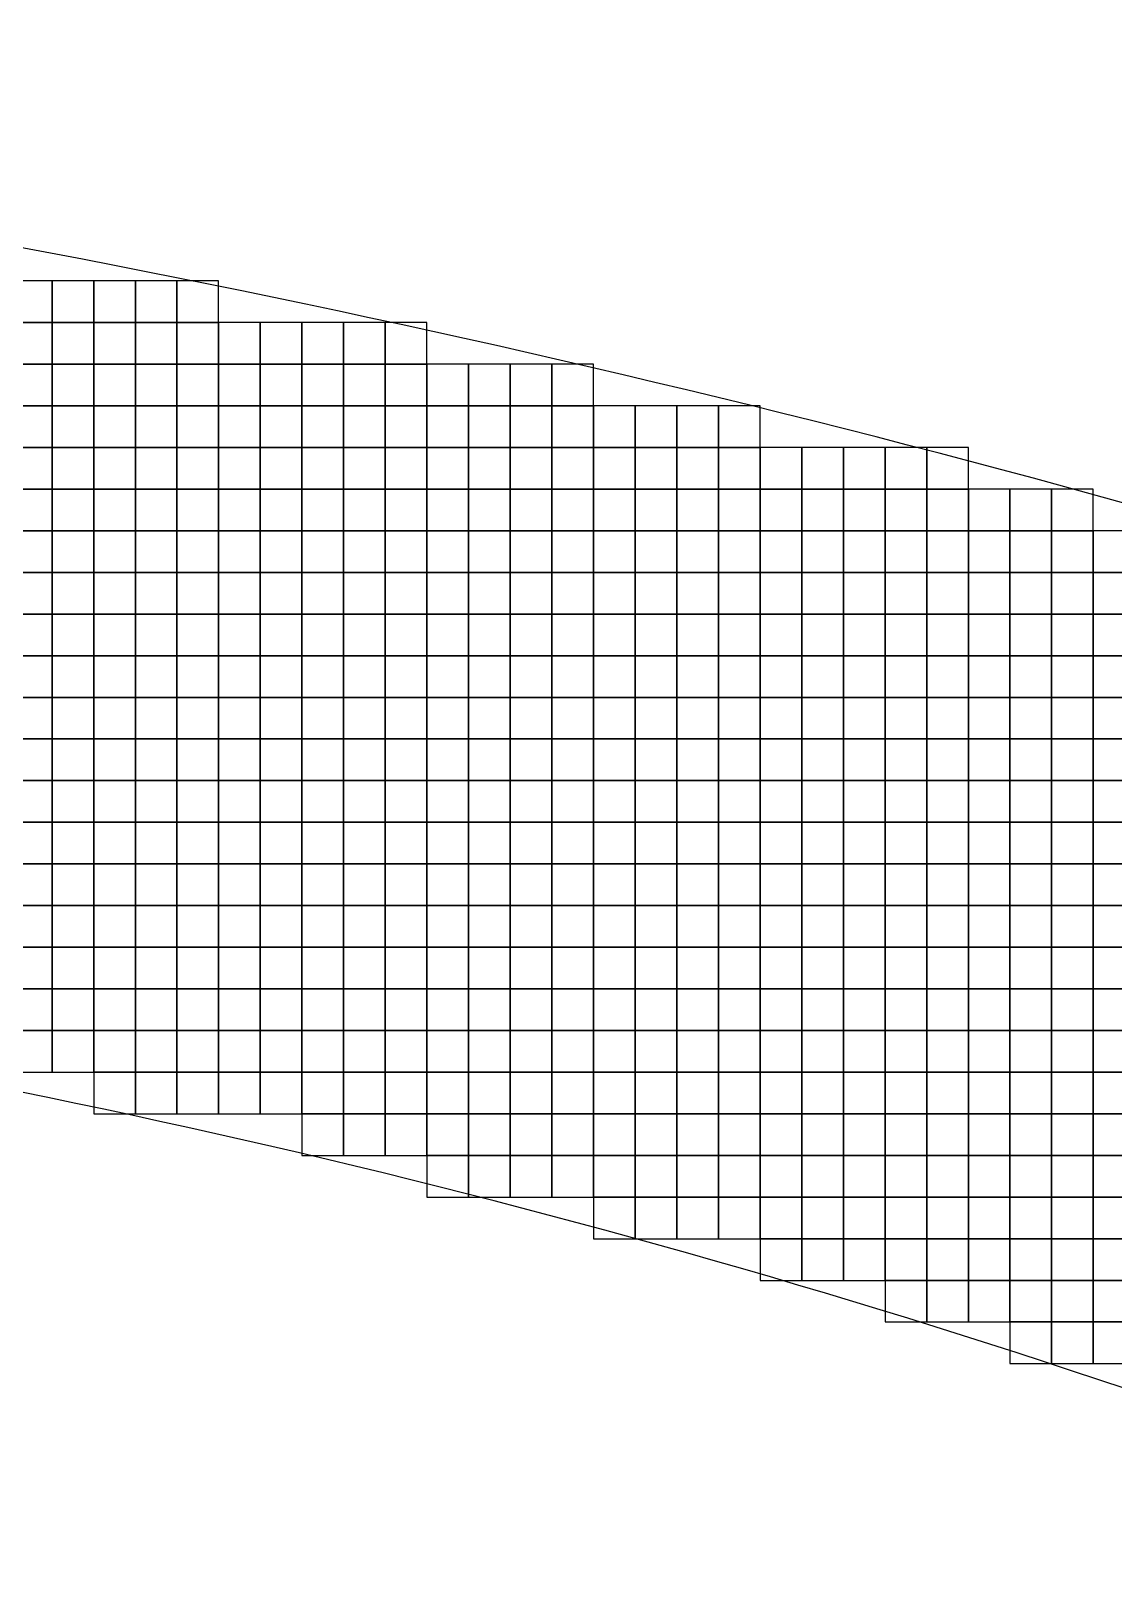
# Model space of a CAD drawing. Extents: x -160257 to 160150, y 7001 to 122208.
# Drawn here: x 86295 to 99291, y 101000 to 119715 of the extents above; entities that cross this region are included whole.
import ezdxf

# ---------------------------------------------------------------- set-up
doc = ezdxf.new("R2010")
doc.units = 0
doc.header["$LTSCALE"] = 1000
doc.header["$MEASUREMENT"] = 0
doc.layers.add('A-G-VISIBLE', color=9, linetype='Continuous')

# ---------------------------------------------------------------- blocks, each defined once
blk = doc.blocks.new('dasd')
at = {"layer": 'A-G-VISIBLE', "linetype": 'Continuous'}
for centre, radius, start, end in [((-132837.189, 42011.825), 160.06, 69.75334, 87.66536), ((-132829.243, 42052.463), 108.698, 67.70809, 90.93463)]:
    blk.add_arc(centre, radius, start, end, dxfattribs=at)

msp = doc.modelspace()

# ---------------------------------------------------------------- linework, layer by layer
at = {"elevation": 2850}
for points in [[(86045, 116216), (86545, 116216), (86545, 116716), (86045, 116716)], [(86545, 116216), (87045, 116216), (87045, 116716), (86545, 116716)], [(87045, 116216), (87545, 116216), (87545, 116716), (87045, 116716)], [(87545, 116216), (88045, 116216), (88045, 116716), (87545, 116716)], [(88045, 116216), (88545, 116216), (88545, 116716), (88045, 116716)], [(86045, 115716), (86545, 115716), (86545, 116216), (86045, 116216)], [(86545, 115716), (87045, 115716), (87045, 116216), (86545, 116216)], [(87045, 115716), (87545, 115716), (87545, 116216), (87045, 116216)], [(87545, 115716), (88045, 115716), (88045, 116216), (87545, 116216)], [(88045, 115716), (88545, 115716), (88545, 116216), (88045, 116216)], [(88545, 115716), (89045, 115716), (89045, 116216), (88545, 116216)], [(89045, 115716), (89545, 115716), (89545, 116216), (89045, 116216)], [(89545, 115716), (90045, 115716), (90045, 116216), (89545, 116216)], [(90045, 115716), (90545, 115716), (90545, 116216), (90045, 116216)], [(90545, 115716), (91045, 115716), (91045, 116216), (90545, 116216)], [(86045, 115216), (86545, 115216), (86545, 115716), (86045, 115716)], [(86545, 115216), (87045, 115216), (87045, 115716), (86545, 115716)], [(87045, 115216), (87545, 115216), (87545, 115716), (87045, 115716)], [(87545, 115216), (88045, 115216), (88045, 115716), (87545, 115716)], [(88045, 115216), (88545, 115216), (88545, 115716), (88045, 115716)], [(88545, 115216), (89045, 115216), (89045, 115716), (88545, 115716)], [(89045, 115216), (89545, 115216), (89545, 115716), (89045, 115716)], [(89545, 115216), (90045, 115216), (90045, 115716), (89545, 115716)], [(90045, 115216), (90545, 115216), (90545, 115716), (90045, 115716)], [(90545, 115216), (91045, 115216), (91045, 115716), (90545, 115716)], [(91045, 115216), (91545, 115216), (91545, 115716), (91045, 115716)], [(91545, 115216), (92045, 115216), (92045, 115716), (91545, 115716)], [(92045, 115216), (92545, 115216), (92545, 115716), (92045, 115716)], [(92545, 115216), (93045, 115216), (93045, 115716), (92545, 115716)], [(86045, 114716), (86545, 114716), (86545, 115216), (86045, 115216)], [(86545, 114716), (87045, 114716), (87045, 115216), (86545, 115216)], [(87045, 114716), (87545, 114716), (87545, 115216), (87045, 115216)], [(87545, 114716), (88045, 114716), (88045, 115216), (87545, 115216)], [(88045, 114716), (88545, 114716), (88545, 115216), (88045, 115216)], [(88545, 114716), (89045, 114716), (89045, 115216), (88545, 115216)], [(89045, 114716), (89545, 114716), (89545, 115216), (89045, 115216)], [(89545, 114716), (90045, 114716), (90045, 115216), (89545, 115216)], [(90045, 114716), (90545, 114716), (90545, 115216), (90045, 115216)], [(90545, 114716), (91045, 114716), (91045, 115216), (90545, 115216)], [(91045, 114716), (91545, 114716), (91545, 115216), (91045, 115216)], [(91545, 114716), (92045, 114716), (92045, 115216), (91545, 115216)], [(92045, 114716), (92545, 114716), (92545, 115216), (92045, 115216)], [(92545, 114716), (93045, 114716), (93045, 115216), (92545, 115216)], [(93045, 114716), (93545, 114716), (93545, 115216), (93045, 115216)], [(93545, 114716), (94045, 114716), (94045, 115216), (93545, 115216)], [(94045, 114716), (94545, 114716), (94545, 115216), (94045, 115216)], [(94545, 114716), (95045, 114716), (95045, 115216), (94545, 115216)], [(86045, 114216), (86545, 114216), (86545, 114716), (86045, 114716)], [(86545, 114216), (87045, 114216), (87045, 114716), (86545, 114716)], [(87045, 114216), (87545, 114216), (87545, 114716), (87045, 114716)], [(87545, 114216), (88045, 114216), (88045, 114716), (87545, 114716)], [(88045, 114216), (88545, 114216), (88545, 114716), (88045, 114716)], [(88545, 114216), (89045, 114216), (89045, 114716), (88545, 114716)], [(89045, 114216), (89545, 114216), (89545, 114716), (89045, 114716)], [(89545, 114216), (90045, 114216), (90045, 114716), (89545, 114716)], [(90045, 114216), (90545, 114216), (90545, 114716), (90045, 114716)], [(90545, 114216), (91045, 114216), (91045, 114716), (90545, 114716)], [(91045, 114216), (91545, 114216), (91545, 114716), (91045, 114716)], [(91545, 114216), (92045, 114216), (92045, 114716), (91545, 114716)], [(92045, 114216), (92545, 114216), (92545, 114716), (92045, 114716)], [(92545, 114216), (93045, 114216), (93045, 114716), (92545, 114716)], [(93045, 114216), (93545, 114216), (93545, 114716), (93045, 114716)], [(93545, 114216), (94045, 114216), (94045, 114716), (93545, 114716)], [(94045, 114216), (94545, 114216), (94545, 114716), (94045, 114716)], [(94545, 114216), (95045, 114216), (95045, 114716), (94545, 114716)], [(95045, 114216), (95545, 114216), (95545, 114716), (95045, 114716)], [(95545, 114216), (96045, 114216), (96045, 114716), (95545, 114716)], [(96045, 114216), (96545, 114216), (96545, 114716), (96045, 114716)], [(96545, 114216), (97045, 114216), (97045, 114716), (96545, 114716)], [(97045, 114216), (97545, 114216), (97545, 114716), (97045, 114716)], [(86045, 113716), (86545, 113716), (86545, 114216), (86045, 114216)], [(86545, 113716), (87045, 113716), (87045, 114216), (86545, 114216)], [(87045, 113716), (87545, 113716), (87545, 114216), (87045, 114216)], [(87545, 113716), (88045, 113716), (88045, 114216), (87545, 114216)], [(88045, 113716), (88545, 113716), (88545, 114216), (88045, 114216)], [(88545, 113716), (89045, 113716), (89045, 114216), (88545, 114216)], [(89045, 113716), (89545, 113716), (89545, 114216), (89045, 114216)], [(89545, 113716), (90045, 113716), (90045, 114216), (89545, 114216)], [(90045, 113716), (90545, 113716), (90545, 114216), (90045, 114216)], [(90545, 113716), (91045, 113716), (91045, 114216), (90545, 114216)], [(91045, 113716), (91545, 113716), (91545, 114216), (91045, 114216)], [(91545, 113716), (92045, 113716), (92045, 114216), (91545, 114216)], [(92045, 113716), (92545, 113716), (92545, 114216), (92045, 114216)], [(92545, 113716), (93045, 113716), (93045, 114216), (92545, 114216)], [(93045, 113716), (93545, 113716), (93545, 114216), (93045, 114216)], [(93545, 113716), (94045, 113716), (94045, 114216), (93545, 114216)], [(94045, 113716), (94545, 113716), (94545, 114216), (94045, 114216)], [(94545, 113716), (95045, 113716), (95045, 114216), (94545, 114216)], [(95045, 113716), (95545, 113716), (95545, 114216), (95045, 114216)], [(95545, 113716), (96045, 113716), (96045, 114216), (95545, 114216)], [(96045, 113716), (96545, 113716), (96545, 114216), (96045, 114216)], [(96545, 113716), (97045, 113716), (97045, 114216), (96545, 114216)], [(97045, 113716), (97545, 113716), (97545, 114216), (97045, 114216)], [(97545, 113716), (98045, 113716), (98045, 114216), (97545, 114216)], [(98045, 113716), (98545, 113716), (98545, 114216), (98045, 114216)], [(98545, 113716), (99045, 113716), (99045, 114216), (98545, 114216)], [(86045, 113216), (86545, 113216), (86545, 113716), (86045, 113716)], [(86545, 113216), (87045, 113216), (87045, 113716), (86545, 113716)], [(87045, 113216), (87545, 113216), (87545, 113716), (87045, 113716)], [(87545, 113216), (88045, 113216), (88045, 113716), (87545, 113716)], [(88045, 113216), (88545, 113216), (88545, 113716), (88045, 113716)], [(88545, 113216), (89045, 113216), (89045, 113716), (88545, 113716)], [(89045, 113216), (89545, 113216), (89545, 113716), (89045, 113716)], [(89545, 113216), (90045, 113216), (90045, 113716), (89545, 113716)], [(90045, 113216), (90545, 113216), (90545, 113716), (90045, 113716)], [(90545, 113216), (91045, 113216), (91045, 113716), (90545, 113716)], [(91045, 113216), (91545, 113216), (91545, 113716), (91045, 113716)], [(91545, 113216), (92045, 113216), (92045, 113716), (91545, 113716)], [(92045, 113216), (92545, 113216), (92545, 113716), (92045, 113716)], [(92545, 113216), (93045, 113216), (93045, 113716), (92545, 113716)], [(93045, 113216), (93545, 113216), (93545, 113716), (93045, 113716)], [(93545, 113216), (94045, 113216), (94045, 113716), (93545, 113716)], [(94045, 113216), (94545, 113216), (94545, 113716), (94045, 113716)], [(94545, 113216), (95045, 113216), (95045, 113716), (94545, 113716)], [(95045, 113216), (95545, 113216), (95545, 113716), (95045, 113716)], [(95545, 113216), (96045, 113216), (96045, 113716), (95545, 113716)], [(96045, 113216), (96545, 113216), (96545, 113716), (96045, 113716)], [(96545, 113216), (97045, 113216), (97045, 113716), (96545, 113716)], [(97045, 113216), (97545, 113216), (97545, 113716), (97045, 113716)], [(97545, 113216), (98045, 113216), (98045, 113716), (97545, 113716)], [(98045, 113216), (98545, 113216), (98545, 113716), (98045, 113716)], [(98545, 113216), (99045, 113216), (99045, 113716), (98545, 113716)], [(99045, 113216), (99545, 113216), (99545, 113716), (99045, 113716)], [(86045, 112716), (86545, 112716), (86545, 113216), (86045, 113216)], [(86545, 112716), (87045, 112716), (87045, 113216), (86545, 113216)], [(87045, 112716), (87545, 112716), (87545, 113216), (87045, 113216)], [(87545, 112716), (88045, 112716), (88045, 113216), (87545, 113216)], [(88045, 112716), (88545, 112716), (88545, 113216), (88045, 113216)], [(88545, 112716), (89045, 112716), (89045, 113216), (88545, 113216)], [(89045, 112716), (89545, 112716), (89545, 113216), (89045, 113216)], [(89545, 112716), (90045, 112716), (90045, 113216), (89545, 113216)], [(90045, 112716), (90545, 112716), (90545, 113216), (90045, 113216)], [(90545, 112716), (91045, 112716), (91045, 113216), (90545, 113216)], [(91045, 112716), (91545, 112716), (91545, 113216), (91045, 113216)], [(91545, 112716), (92045, 112716), (92045, 113216), (91545, 113216)], [(92045, 112716), (92545, 112716), (92545, 113216), (92045, 113216)], [(92545, 112716), (93045, 112716), (93045, 113216), (92545, 113216)], [(93045, 112716), (93545, 112716), (93545, 113216), (93045, 113216)], [(93545, 112716), (94045, 112716), (94045, 113216), (93545, 113216)], [(94045, 112716), (94545, 112716), (94545, 113216), (94045, 113216)], [(94545, 112716), (95045, 112716), (95045, 113216), (94545, 113216)], [(95045, 112716), (95545, 112716), (95545, 113216), (95045, 113216)], [(95545, 112716), (96045, 112716), (96045, 113216), (95545, 113216)], [(96045, 112716), (96545, 112716), (96545, 113216), (96045, 113216)], [(96545, 112716), (97045, 112716), (97045, 113216), (96545, 113216)], [(97045, 112716), (97545, 112716), (97545, 113216), (97045, 113216)], [(97545, 112716), (98045, 112716), (98045, 113216), (97545, 113216)], [(98045, 112716), (98545, 112716), (98545, 113216), (98045, 113216)], [(98545, 112716), (99045, 112716), (99045, 113216), (98545, 113216)], [(99045, 112716), (99545, 112716), (99545, 113216), (99045, 113216)], [(86045, 112216), (86545, 112216), (86545, 112716), (86045, 112716)], [(86545, 112216), (87045, 112216), (87045, 112716), (86545, 112716)], [(87045, 112216), (87545, 112216), (87545, 112716), (87045, 112716)], [(87545, 112216), (88045, 112216), (88045, 112716), (87545, 112716)], [(88045, 112216), (88545, 112216), (88545, 112716), (88045, 112716)], [(88545, 112216), (89045, 112216), (89045, 112716), (88545, 112716)], [(89045, 112216), (89545, 112216), (89545, 112716), (89045, 112716)], [(89545, 112216), (90045, 112216), (90045, 112716), (89545, 112716)], [(90045, 112216), (90545, 112216), (90545, 112716), (90045, 112716)], [(90545, 112216), (91045, 112216), (91045, 112716), (90545, 112716)], [(91045, 112216), (91545, 112216), (91545, 112716), (91045, 112716)], [(91545, 112216), (92045, 112216), (92045, 112716), (91545, 112716)], [(92045, 112216), (92545, 112216), (92545, 112716), (92045, 112716)], [(92545, 112216), (93045, 112216), (93045, 112716), (92545, 112716)], [(93045, 112216), (93545, 112216), (93545, 112716), (93045, 112716)], [(93545, 112216), (94045, 112216), (94045, 112716), (93545, 112716)], [(94045, 112216), (94545, 112216), (94545, 112716), (94045, 112716)], [(94545, 112216), (95045, 112216), (95045, 112716), (94545, 112716)], [(95045, 112216), (95545, 112216), (95545, 112716), (95045, 112716)], [(95545, 112216), (96045, 112216), (96045, 112716), (95545, 112716)], [(96045, 112216), (96545, 112216), (96545, 112716), (96045, 112716)], [(96545, 112216), (97045, 112216), (97045, 112716), (96545, 112716)], [(97045, 112216), (97545, 112216), (97545, 112716), (97045, 112716)], [(97545, 112216), (98045, 112216), (98045, 112716), (97545, 112716)], [(98045, 112216), (98545, 112216), (98545, 112716), (98045, 112716)], [(98545, 112216), (99045, 112216), (99045, 112716), (98545, 112716)], [(99045, 112216), (99545, 112216), (99545, 112716), (99045, 112716)], [(86045, 111716), (86545, 111716), (86545, 112216), (86045, 112216)], [(86545, 111716), (87045, 111716), (87045, 112216), (86545, 112216)], [(87045, 111716), (87545, 111716), (87545, 112216), (87045, 112216)], [(87545, 111716), (88045, 111716), (88045, 112216), (87545, 112216)], [(88045, 111716), (88545, 111716), (88545, 112216), (88045, 112216)], [(88545, 111716), (89045, 111716), (89045, 112216), (88545, 112216)], [(89045, 111716), (89545, 111716), (89545, 112216), (89045, 112216)], [(89545, 111716), (90045, 111716), (90045, 112216), (89545, 112216)], [(90045, 111716), (90545, 111716), (90545, 112216), (90045, 112216)], [(90545, 111716), (91045, 111716), (91045, 112216), (90545, 112216)], [(91045, 111716), (91545, 111716), (91545, 112216), (91045, 112216)], [(91545, 111716), (92045, 111716), (92045, 112216), (91545, 112216)], [(92045, 111716), (92545, 111716), (92545, 112216), (92045, 112216)], [(92545, 111716), (93045, 111716), (93045, 112216), (92545, 112216)], [(93045, 111716), (93545, 111716), (93545, 112216), (93045, 112216)], [(93545, 111716), (94045, 111716), (94045, 112216), (93545, 112216)], [(94045, 111716), (94545, 111716), (94545, 112216), (94045, 112216)], [(94545, 111716), (95045, 111716), (95045, 112216), (94545, 112216)], [(95045, 111716), (95545, 111716), (95545, 112216), (95045, 112216)], [(95545, 111716), (96045, 111716), (96045, 112216), (95545, 112216)], [(96045, 111716), (96545, 111716), (96545, 112216), (96045, 112216)], [(96545, 111716), (97045, 111716), (97045, 112216), (96545, 112216)], [(97045, 111716), (97545, 111716), (97545, 112216), (97045, 112216)], [(97545, 111716), (98045, 111716), (98045, 112216), (97545, 112216)], [(98045, 111716), (98545, 111716), (98545, 112216), (98045, 112216)], [(98545, 111716), (99045, 111716), (99045, 112216), (98545, 112216)], [(99045, 111716), (99545, 111716), (99545, 112216), (99045, 112216)], [(86045, 111216), (86545, 111216), (86545, 111716), (86045, 111716)], [(86545, 111216), (87045, 111216), (87045, 111716), (86545, 111716)], [(87045, 111216), (87545, 111216), (87545, 111716), (87045, 111716)], [(87545, 111216), (88045, 111216), (88045, 111716), (87545, 111716)], [(88045, 111216), (88545, 111216), (88545, 111716), (88045, 111716)], [(88545, 111216), (89045, 111216), (89045, 111716), (88545, 111716)], [(89045, 111216), (89545, 111216), (89545, 111716), (89045, 111716)], [(89545, 111216), (90045, 111216), (90045, 111716), (89545, 111716)], [(90045, 111216), (90545, 111216), (90545, 111716), (90045, 111716)], [(90545, 111216), (91045, 111216), (91045, 111716), (90545, 111716)], [(91045, 111216), (91545, 111216), (91545, 111716), (91045, 111716)], [(91545, 111216), (92045, 111216), (92045, 111716), (91545, 111716)], [(92045, 111216), (92545, 111216), (92545, 111716), (92045, 111716)], [(92545, 111216), (93045, 111216), (93045, 111716), (92545, 111716)], [(93045, 111216), (93545, 111216), (93545, 111716), (93045, 111716)], [(93545, 111216), (94045, 111216), (94045, 111716), (93545, 111716)], [(94045, 111216), (94545, 111216), (94545, 111716), (94045, 111716)], [(94545, 111216), (95045, 111216), (95045, 111716), (94545, 111716)], [(95045, 111216), (95545, 111216), (95545, 111716), (95045, 111716)], [(95545, 111216), (96045, 111216), (96045, 111716), (95545, 111716)], [(96045, 111216), (96545, 111216), (96545, 111716), (96045, 111716)], [(96545, 111216), (97045, 111216), (97045, 111716), (96545, 111716)], [(97045, 111216), (97545, 111216), (97545, 111716), (97045, 111716)], [(97545, 111216), (98045, 111216), (98045, 111716), (97545, 111716)], [(98045, 111216), (98545, 111216), (98545, 111716), (98045, 111716)], [(98545, 111216), (99045, 111216), (99045, 111716), (98545, 111716)], [(99045, 111216), (99545, 111216), (99545, 111716), (99045, 111716)], [(86045, 110716), (86545, 110716), (86545, 111216), (86045, 111216)], [(86545, 110716), (87045, 110716), (87045, 111216), (86545, 111216)], [(87045, 110716), (87545, 110716), (87545, 111216), (87045, 111216)], [(87545, 110716), (88045, 110716), (88045, 111216), (87545, 111216)], [(88045, 110716), (88545, 110716), (88545, 111216), (88045, 111216)], [(88545, 110716), (89045, 110716), (89045, 111216), (88545, 111216)], [(89045, 110716), (89545, 110716), (89545, 111216), (89045, 111216)], [(89545, 110716), (90045, 110716), (90045, 111216), (89545, 111216)], [(90045, 110716), (90545, 110716), (90545, 111216), (90045, 111216)], [(90545, 110716), (91045, 110716), (91045, 111216), (90545, 111216)], [(91045, 110716), (91545, 110716), (91545, 111216), (91045, 111216)], [(91545, 110716), (92045, 110716), (92045, 111216), (91545, 111216)], [(92045, 110716), (92545, 110716), (92545, 111216), (92045, 111216)], [(92545, 110716), (93045, 110716), (93045, 111216), (92545, 111216)], [(93045, 110716), (93545, 110716), (93545, 111216), (93045, 111216)], [(93545, 110716), (94045, 110716), (94045, 111216), (93545, 111216)], [(94045, 110716), (94545, 110716), (94545, 111216), (94045, 111216)], [(94545, 110716), (95045, 110716), (95045, 111216), (94545, 111216)], [(95045, 110716), (95545, 110716), (95545, 111216), (95045, 111216)], [(95545, 110716), (96045, 110716), (96045, 111216), (95545, 111216)], [(96045, 110716), (96545, 110716), (96545, 111216), (96045, 111216)], [(96545, 110716), (97045, 110716), (97045, 111216), (96545, 111216)], [(97045, 110716), (97545, 110716), (97545, 111216), (97045, 111216)], [(97545, 110716), (98045, 110716), (98045, 111216), (97545, 111216)], [(98045, 110716), (98545, 110716), (98545, 111216), (98045, 111216)], [(98545, 110716), (99045, 110716), (99045, 111216), (98545, 111216)], [(99045, 110716), (99545, 110716), (99545, 111216), (99045, 111216)], [(86045, 110216), (86545, 110216), (86545, 110716), (86045, 110716)], [(86545, 110216), (87045, 110216), (87045, 110716), (86545, 110716)], [(87045, 110216), (87545, 110216), (87545, 110716), (87045, 110716)], [(87545, 110216), (88045, 110216), (88045, 110716), (87545, 110716)], [(88045, 110216), (88545, 110216), (88545, 110716), (88045, 110716)], [(88545, 110216), (89045, 110216), (89045, 110716), (88545, 110716)], [(89045, 110216), (89545, 110216), (89545, 110716), (89045, 110716)], [(89545, 110216), (90045, 110216), (90045, 110716), (89545, 110716)], [(90045, 110216), (90545, 110216), (90545, 110716), (90045, 110716)], [(90545, 110216), (91045, 110216), (91045, 110716), (90545, 110716)], [(91045, 110216), (91545, 110216), (91545, 110716), (91045, 110716)], [(91545, 110216), (92045, 110216), (92045, 110716), (91545, 110716)], [(92045, 110216), (92545, 110216), (92545, 110716), (92045, 110716)], [(92545, 110216), (93045, 110216), (93045, 110716), (92545, 110716)], [(93045, 110216), (93545, 110216), (93545, 110716), (93045, 110716)], [(93545, 110216), (94045, 110216), (94045, 110716), (93545, 110716)], [(94045, 110216), (94545, 110216), (94545, 110716), (94045, 110716)], [(94545, 110216), (95045, 110216), (95045, 110716), (94545, 110716)], [(95045, 110216), (95545, 110216), (95545, 110716), (95045, 110716)], [(95545, 110216), (96045, 110216), (96045, 110716), (95545, 110716)], [(96045, 110216), (96545, 110216), (96545, 110716), (96045, 110716)], [(96545, 110216), (97045, 110216), (97045, 110716), (96545, 110716)], [(97045, 110216), (97545, 110216), (97545, 110716), (97045, 110716)], [(97545, 110216), (98045, 110216), (98045, 110716), (97545, 110716)], [(98045, 110216), (98545, 110216), (98545, 110716), (98045, 110716)], [(98545, 110216), (99045, 110216), (99045, 110716), (98545, 110716)], [(99045, 110216), (99545, 110216), (99545, 110716), (99045, 110716)], [(86045, 109716), (86545, 109716), (86545, 110216), (86045, 110216)], [(86545, 109716), (87045, 109716), (87045, 110216), (86545, 110216)], [(87045, 109716), (87545, 109716), (87545, 110216), (87045, 110216)], [(87545, 109716), (88045, 109716), (88045, 110216), (87545, 110216)], [(88045, 109716), (88545, 109716), (88545, 110216), (88045, 110216)], [(88545, 109716), (89045, 109716), (89045, 110216), (88545, 110216)], [(89045, 109716), (89545, 109716), (89545, 110216), (89045, 110216)], [(89545, 109716), (90045, 109716), (90045, 110216), (89545, 110216)], [(90045, 109716), (90545, 109716), (90545, 110216), (90045, 110216)], [(90545, 109716), (91045, 109716), (91045, 110216), (90545, 110216)], [(91045, 109716), (91545, 109716), (91545, 110216), (91045, 110216)], [(91545, 109716), (92045, 109716), (92045, 110216), (91545, 110216)], [(92045, 109716), (92545, 109716), (92545, 110216), (92045, 110216)], [(92545, 109716), (93045, 109716), (93045, 110216), (92545, 110216)], [(93045, 109716), (93545, 109716), (93545, 110216), (93045, 110216)], [(93545, 109716), (94045, 109716), (94045, 110216), (93545, 110216)], [(94045, 109716), (94545, 109716), (94545, 110216), (94045, 110216)], [(94545, 109716), (95045, 109716), (95045, 110216), (94545, 110216)], [(95045, 109716), (95545, 109716), (95545, 110216), (95045, 110216)], [(95545, 109716), (96045, 109716), (96045, 110216), (95545, 110216)], [(96045, 109716), (96545, 109716), (96545, 110216), (96045, 110216)], [(96545, 109716), (97045, 109716), (97045, 110216), (96545, 110216)], [(97045, 109716), (97545, 109716), (97545, 110216), (97045, 110216)], [(97545, 109716), (98045, 109716), (98045, 110216), (97545, 110216)], [(98045, 109716), (98545, 109716), (98545, 110216), (98045, 110216)], [(98545, 109716), (99045, 109716), (99045, 110216), (98545, 110216)], [(99045, 109716), (99545, 109716), (99545, 110216), (99045, 110216)], [(86045, 109216), (86545, 109216), (86545, 109716), (86045, 109716)], [(86545, 109216), (87045, 109216), (87045, 109716), (86545, 109716)], [(87045, 109216), (87545, 109216), (87545, 109716), (87045, 109716)], [(87545, 109216), (88045, 109216), (88045, 109716), (87545, 109716)], [(88045, 109216), (88545, 109216), (88545, 109716), (88045, 109716)], [(88545, 109216), (89045, 109216), (89045, 109716), (88545, 109716)], [(89045, 109216), (89545, 109216), (89545, 109716), (89045, 109716)], [(89545, 109216), (90045, 109216), (90045, 109716), (89545, 109716)], [(90045, 109216), (90545, 109216), (90545, 109716), (90045, 109716)], [(90545, 109216), (91045, 109216), (91045, 109716), (90545, 109716)], [(91045, 109216), (91545, 109216), (91545, 109716), (91045, 109716)], [(91545, 109216), (92045, 109216), (92045, 109716), (91545, 109716)], [(92045, 109216), (92545, 109216), (92545, 109716), (92045, 109716)], [(92545, 109216), (93045, 109216), (93045, 109716), (92545, 109716)], [(93045, 109216), (93545, 109216), (93545, 109716), (93045, 109716)], [(93545, 109216), (94045, 109216), (94045, 109716), (93545, 109716)], [(94045, 109216), (94545, 109216), (94545, 109716), (94045, 109716)], [(94545, 109216), (95045, 109216), (95045, 109716), (94545, 109716)], [(95045, 109216), (95545, 109216), (95545, 109716), (95045, 109716)], [(95545, 109216), (96045, 109216), (96045, 109716), (95545, 109716)], [(96045, 109216), (96545, 109216), (96545, 109716), (96045, 109716)], [(96545, 109216), (97045, 109216), (97045, 109716), (96545, 109716)], [(97045, 109216), (97545, 109216), (97545, 109716), (97045, 109716)], [(97545, 109216), (98045, 109216), (98045, 109716), (97545, 109716)], [(98045, 109216), (98545, 109216), (98545, 109716), (98045, 109716)], [(98545, 109216), (99045, 109216), (99045, 109716), (98545, 109716)], [(99045, 109216), (99545, 109216), (99545, 109716), (99045, 109716)], [(86045, 108716), (86545, 108716), (86545, 109216), (86045, 109216)], [(86545, 108716), (87045, 108716), (87045, 109216), (86545, 109216)], [(87045, 108716), (87545, 108716), (87545, 109216), (87045, 109216)], [(87545, 108716), (88045, 108716), (88045, 109216), (87545, 109216)], [(88045, 108716), (88545, 108716), (88545, 109216), (88045, 109216)], [(88545, 108716), (89045, 108716), (89045, 109216), (88545, 109216)], [(89045, 108716), (89545, 108716), (89545, 109216), (89045, 109216)], [(89545, 108716), (90045, 108716), (90045, 109216), (89545, 109216)], [(90045, 108716), (90545, 108716), (90545, 109216), (90045, 109216)], [(90545, 108716), (91045, 108716), (91045, 109216), (90545, 109216)], [(91045, 108716), (91545, 108716), (91545, 109216), (91045, 109216)], [(91545, 108716), (92045, 108716), (92045, 109216), (91545, 109216)], [(92045, 108716), (92545, 108716), (92545, 109216), (92045, 109216)], [(92545, 108716), (93045, 108716), (93045, 109216), (92545, 109216)], [(93045, 108716), (93545, 108716), (93545, 109216), (93045, 109216)], [(93545, 108716), (94045, 108716), (94045, 109216), (93545, 109216)], [(94045, 108716), (94545, 108716), (94545, 109216), (94045, 109216)], [(94545, 108716), (95045, 108716), (95045, 109216), (94545, 109216)], [(95045, 108716), (95545, 108716), (95545, 109216), (95045, 109216)], [(95545, 108716), (96045, 108716), (96045, 109216), (95545, 109216)], [(96045, 108716), (96545, 108716), (96545, 109216), (96045, 109216)], [(96545, 108716), (97045, 108716), (97045, 109216), (96545, 109216)], [(97045, 108716), (97545, 108716), (97545, 109216), (97045, 109216)], [(97545, 108716), (98045, 108716), (98045, 109216), (97545, 109216)], [(98045, 108716), (98545, 108716), (98545, 109216), (98045, 109216)], [(98545, 108716), (99045, 108716), (99045, 109216), (98545, 109216)], [(99045, 108716), (99545, 108716), (99545, 109216), (99045, 109216)], [(86045, 108216), (86545, 108216), (86545, 108716), (86045, 108716)], [(86545, 108216), (87045, 108216), (87045, 108716), (86545, 108716)], [(87045, 108216), (87545, 108216), (87545, 108716), (87045, 108716)], [(87545, 108216), (88045, 108216), (88045, 108716), (87545, 108716)], [(88045, 108216), (88545, 108216), (88545, 108716), (88045, 108716)], [(88545, 108216), (89045, 108216), (89045, 108716), (88545, 108716)], [(89045, 108216), (89545, 108216), (89545, 108716), (89045, 108716)], [(89545, 108216), (90045, 108216), (90045, 108716), (89545, 108716)], [(90045, 108216), (90545, 108216), (90545, 108716), (90045, 108716)], [(90545, 108216), (91045, 108216), (91045, 108716), (90545, 108716)], [(91045, 108216), (91545, 108216), (91545, 108716), (91045, 108716)], [(91545, 108216), (92045, 108216), (92045, 108716), (91545, 108716)], [(92045, 108216), (92545, 108216), (92545, 108716), (92045, 108716)], [(92545, 108216), (93045, 108216), (93045, 108716), (92545, 108716)], [(93045, 108216), (93545, 108216), (93545, 108716), (93045, 108716)], [(93545, 108216), (94045, 108216), (94045, 108716), (93545, 108716)], [(94045, 108216), (94545, 108216), (94545, 108716), (94045, 108716)], [(94545, 108216), (95045, 108216), (95045, 108716), (94545, 108716)], [(95045, 108216), (95545, 108216), (95545, 108716), (95045, 108716)], [(95545, 108216), (96045, 108216), (96045, 108716), (95545, 108716)], [(96045, 108216), (96545, 108216), (96545, 108716), (96045, 108716)], [(96545, 108216), (97045, 108216), (97045, 108716), (96545, 108716)], [(97045, 108216), (97545, 108216), (97545, 108716), (97045, 108716)], [(97545, 108216), (98045, 108216), (98045, 108716), (97545, 108716)], [(98045, 108216), (98545, 108216), (98545, 108716), (98045, 108716)], [(98545, 108216), (99045, 108216), (99045, 108716), (98545, 108716)], [(99045, 108216), (99545, 108216), (99545, 108716), (99045, 108716)], [(86045, 107716), (86545, 107716), (86545, 108216), (86045, 108216)], [(86545, 107716), (87045, 107716), (87045, 108216), (86545, 108216)], [(87045, 107716), (87545, 107716), (87545, 108216), (87045, 108216)], [(87545, 107716), (88045, 107716), (88045, 108216), (87545, 108216)], [(88045, 107716), (88545, 107716), (88545, 108216), (88045, 108216)], [(88545, 107716), (89045, 107716), (89045, 108216), (88545, 108216)], [(89045, 107716), (89545, 107716), (89545, 108216), (89045, 108216)], [(89545, 107716), (90045, 107716), (90045, 108216), (89545, 108216)], [(90045, 107716), (90545, 107716), (90545, 108216), (90045, 108216)], [(90545, 107716), (91045, 107716), (91045, 108216), (90545, 108216)], [(91045, 107716), (91545, 107716), (91545, 108216), (91045, 108216)], [(91545, 107716), (92045, 107716), (92045, 108216), (91545, 108216)], [(92045, 107716), (92545, 107716), (92545, 108216), (92045, 108216)], [(92545, 107716), (93045, 107716), (93045, 108216), (92545, 108216)], [(93045, 107716), (93545, 107716), (93545, 108216), (93045, 108216)], [(93545, 107716), (94045, 107716), (94045, 108216), (93545, 108216)], [(94045, 107716), (94545, 107716), (94545, 108216), (94045, 108216)], [(94545, 107716), (95045, 107716), (95045, 108216), (94545, 108216)], [(95045, 107716), (95545, 107716), (95545, 108216), (95045, 108216)], [(95545, 107716), (96045, 107716), (96045, 108216), (95545, 108216)], [(96045, 107716), (96545, 107716), (96545, 108216), (96045, 108216)], [(96545, 107716), (97045, 107716), (97045, 108216), (96545, 108216)], [(97045, 107716), (97545, 107716), (97545, 108216), (97045, 108216)], [(97545, 107716), (98045, 107716), (98045, 108216), (97545, 108216)], [(98045, 107716), (98545, 107716), (98545, 108216), (98045, 108216)], [(98545, 107716), (99045, 107716), (99045, 108216), (98545, 108216)], [(99045, 107716), (99545, 107716), (99545, 108216), (99045, 108216)], [(86045, 107216), (86545, 107216), (86545, 107716), (86045, 107716)], [(86545, 107216), (87045, 107216), (87045, 107716), (86545, 107716)], [(87045, 107216), (87545, 107216), (87545, 107716), (87045, 107716)], [(87545, 107216), (88045, 107216), (88045, 107716), (87545, 107716)], [(88045, 107216), (88545, 107216), (88545, 107716), (88045, 107716)], [(88545, 107216), (89045, 107216), (89045, 107716), (88545, 107716)], [(89045, 107216), (89545, 107216), (89545, 107716), (89045, 107716)], [(89545, 107216), (90045, 107216), (90045, 107716), (89545, 107716)], [(90045, 107216), (90545, 107216), (90545, 107716), (90045, 107716)], [(90545, 107216), (91045, 107216), (91045, 107716), (90545, 107716)], [(91045, 107216), (91545, 107216), (91545, 107716), (91045, 107716)], [(91545, 107216), (92045, 107216), (92045, 107716), (91545, 107716)], [(92045, 107216), (92545, 107216), (92545, 107716), (92045, 107716)], [(92545, 107216), (93045, 107216), (93045, 107716), (92545, 107716)], [(93045, 107216), (93545, 107216), (93545, 107716), (93045, 107716)], [(93545, 107216), (94045, 107216), (94045, 107716), (93545, 107716)], [(94045, 107216), (94545, 107216), (94545, 107716), (94045, 107716)], [(94545, 107216), (95045, 107216), (95045, 107716), (94545, 107716)], [(95045, 107216), (95545, 107216), (95545, 107716), (95045, 107716)], [(95545, 107216), (96045, 107216), (96045, 107716), (95545, 107716)], [(96045, 107216), (96545, 107216), (96545, 107716), (96045, 107716)], [(96545, 107216), (97045, 107216), (97045, 107716), (96545, 107716)], [(97045, 107216), (97545, 107216), (97545, 107716), (97045, 107716)], [(97545, 107216), (98045, 107216), (98045, 107716), (97545, 107716)], [(98045, 107216), (98545, 107216), (98545, 107716), (98045, 107716)], [(98545, 107216), (99045, 107216), (99045, 107716), (98545, 107716)], [(99045, 107216), (99545, 107216), (99545, 107716), (99045, 107716)], [(87045, 106716), (87545, 106716), (87545, 107216), (87045, 107216)], [(87545, 106716), (88045, 106716), (88045, 107216), (87545, 107216)], [(88045, 106716), (88545, 106716), (88545, 107216), (88045, 107216)], [(88545, 106716), (89045, 106716), (89045, 107216), (88545, 107216)], [(89045, 106716), (89545, 106716), (89545, 107216), (89045, 107216)], [(89545, 106716), (90045, 106716), (90045, 107216), (89545, 107216)], [(90045, 106716), (90545, 106716), (90545, 107216), (90045, 107216)], [(90545, 106716), (91045, 106716), (91045, 107216), (90545, 107216)], [(91045, 106716), (91545, 106716), (91545, 107216), (91045, 107216)], [(91545, 106716), (92045, 106716), (92045, 107216), (91545, 107216)], [(92045, 106716), (92545, 106716), (92545, 107216), (92045, 107216)], [(92545, 106716), (93045, 106716), (93045, 107216), (92545, 107216)], [(93045, 106716), (93545, 106716), (93545, 107216), (93045, 107216)], [(93545, 106716), (94045, 106716), (94045, 107216), (93545, 107216)], [(94045, 106716), (94545, 106716), (94545, 107216), (94045, 107216)], [(94545, 106716), (95045, 106716), (95045, 107216), (94545, 107216)], [(95045, 106716), (95545, 106716), (95545, 107216), (95045, 107216)], [(95545, 106716), (96045, 106716), (96045, 107216), (95545, 107216)], [(96045, 106716), (96545, 106716), (96545, 107216), (96045, 107216)], [(96545, 106716), (97045, 106716), (97045, 107216), (96545, 107216)], [(97045, 106716), (97545, 106716), (97545, 107216), (97045, 107216)], [(97545, 106716), (98045, 106716), (98045, 107216), (97545, 107216)], [(98045, 106716), (98545, 106716), (98545, 107216), (98045, 107216)], [(98545, 106716), (99045, 106716), (99045, 107216), (98545, 107216)], [(99045, 106716), (99545, 106716), (99545, 107216), (99045, 107216)], [(89545, 106216), (90045, 106216), (90045, 106716), (89545, 106716)], [(90045, 106216), (90545, 106216), (90545, 106716), (90045, 106716)], [(90545, 106216), (91045, 106216), (91045, 106716), (90545, 106716)], [(91045, 106216), (91545, 106216), (91545, 106716), (91045, 106716)], [(91545, 106216), (92045, 106216), (92045, 106716), (91545, 106716)], [(92045, 106216), (92545, 106216), (92545, 106716), (92045, 106716)], [(92545, 106216), (93045, 106216), (93045, 106716), (92545, 106716)], [(93045, 106216), (93545, 106216), (93545, 106716), (93045, 106716)], [(93545, 106216), (94045, 106216), (94045, 106716), (93545, 106716)], [(94045, 106216), (94545, 106216), (94545, 106716), (94045, 106716)], [(94545, 106216), (95045, 106216), (95045, 106716), (94545, 106716)], [(95045, 106216), (95545, 106216), (95545, 106716), (95045, 106716)], [(95545, 106216), (96045, 106216), (96045, 106716), (95545, 106716)], [(96045, 106216), (96545, 106216), (96545, 106716), (96045, 106716)], [(96545, 106216), (97045, 106216), (97045, 106716), (96545, 106716)], [(97045, 106216), (97545, 106216), (97545, 106716), (97045, 106716)], [(97545, 106216), (98045, 106216), (98045, 106716), (97545, 106716)], [(98045, 106216), (98545, 106216), (98545, 106716), (98045, 106716)], [(98545, 106216), (99045, 106216), (99045, 106716), (98545, 106716)], [(99045, 106216), (99545, 106216), (99545, 106716), (99045, 106716)], [(91045, 105716), (91545, 105716), (91545, 106216), (91045, 106216)], [(91545, 105716), (92045, 105716), (92045, 106216), (91545, 106216)], [(92045, 105716), (92545, 105716), (92545, 106216), (92045, 106216)], [(92545, 105716), (93045, 105716), (93045, 106216), (92545, 106216)], [(93045, 105716), (93545, 105716), (93545, 106216), (93045, 106216)], [(93545, 105716), (94045, 105716), (94045, 106216), (93545, 106216)], [(94045, 105716), (94545, 105716), (94545, 106216), (94045, 106216)], [(94545, 105716), (95045, 105716), (95045, 106216), (94545, 106216)], [(95045, 105716), (95545, 105716), (95545, 106216), (95045, 106216)], [(95545, 105716), (96045, 105716), (96045, 106216), (95545, 106216)], [(96045, 105716), (96545, 105716), (96545, 106216), (96045, 106216)], [(96545, 105716), (97045, 105716), (97045, 106216), (96545, 106216)], [(97045, 105716), (97545, 105716), (97545, 106216), (97045, 106216)], [(97545, 105716), (98045, 105716), (98045, 106216), (97545, 106216)], [(98045, 105716), (98545, 105716), (98545, 106216), (98045, 106216)], [(98545, 105716), (99045, 105716), (99045, 106216), (98545, 106216)], [(99045, 105716), (99545, 105716), (99545, 106216), (99045, 106216)], [(93045, 105216), (93545, 105216), (93545, 105716), (93045, 105716)], [(93545, 105216), (94045, 105216), (94045, 105716), (93545, 105716)], [(94045, 105216), (94545, 105216), (94545, 105716), (94045, 105716)], [(94545, 105216), (95045, 105216), (95045, 105716), (94545, 105716)], [(95045, 105216), (95545, 105216), (95545, 105716), (95045, 105716)], [(95545, 105216), (96045, 105216), (96045, 105716), (95545, 105716)], [(96045, 105216), (96545, 105216), (96545, 105716), (96045, 105716)], [(96545, 105216), (97045, 105216), (97045, 105716), (96545, 105716)], [(97045, 105216), (97545, 105216), (97545, 105716), (97045, 105716)], [(97545, 105216), (98045, 105216), (98045, 105716), (97545, 105716)], [(98045, 105216), (98545, 105216), (98545, 105716), (98045, 105716)], [(98545, 105216), (99045, 105216), (99045, 105716), (98545, 105716)], [(99045, 105216), (99545, 105216), (99545, 105716), (99045, 105716)], [(95045, 104716), (95545, 104716), (95545, 105216), (95045, 105216)], [(95545, 104716), (96045, 104716), (96045, 105216), (95545, 105216)], [(96045, 104716), (96545, 104716), (96545, 105216), (96045, 105216)], [(96545, 104716), (97045, 104716), (97045, 105216), (96545, 105216)], [(97045, 104716), (97545, 104716), (97545, 105216), (97045, 105216)], [(97545, 104716), (98045, 104716), (98045, 105216), (97545, 105216)], [(98045, 104716), (98545, 104716), (98545, 105216), (98045, 105216)], [(98545, 104716), (99045, 104716), (99045, 105216), (98545, 105216)], [(99045, 104716), (99545, 104716), (99545, 105216), (99045, 105216)], [(96545, 104216), (97045, 104216), (97045, 104716), (96545, 104716)], [(97045, 104216), (97545, 104216), (97545, 104716), (97045, 104716)], [(97545, 104216), (98045, 104216), (98045, 104716), (97545, 104716)], [(98045, 104216), (98545, 104216), (98545, 104716), (98045, 104716)], [(98545, 104216), (99045, 104216), (99045, 104716), (98545, 104716)], [(99045, 104216), (99545, 104216), (99545, 104716), (99045, 104716)], [(98045, 103716), (98545, 103716), (98545, 104216), (98045, 104216)], [(98545, 103716), (99045, 103716), (99045, 104216), (98545, 104216)], [(99045, 103716), (99545, 103716), (99545, 104216), (99045, 104216)]]:
    msp.add_lwpolyline(points, close=True, dxfattribs=at)

# ---------------------------------------------------------------- block references
at = {"xscale": 1000, "yscale": 1000, "zscale": 1000}
msp.add_blockref('dasd', (132893911, -42052037, 2850), dxfattribs=at)

doc.saveas('drawing.dxf')
